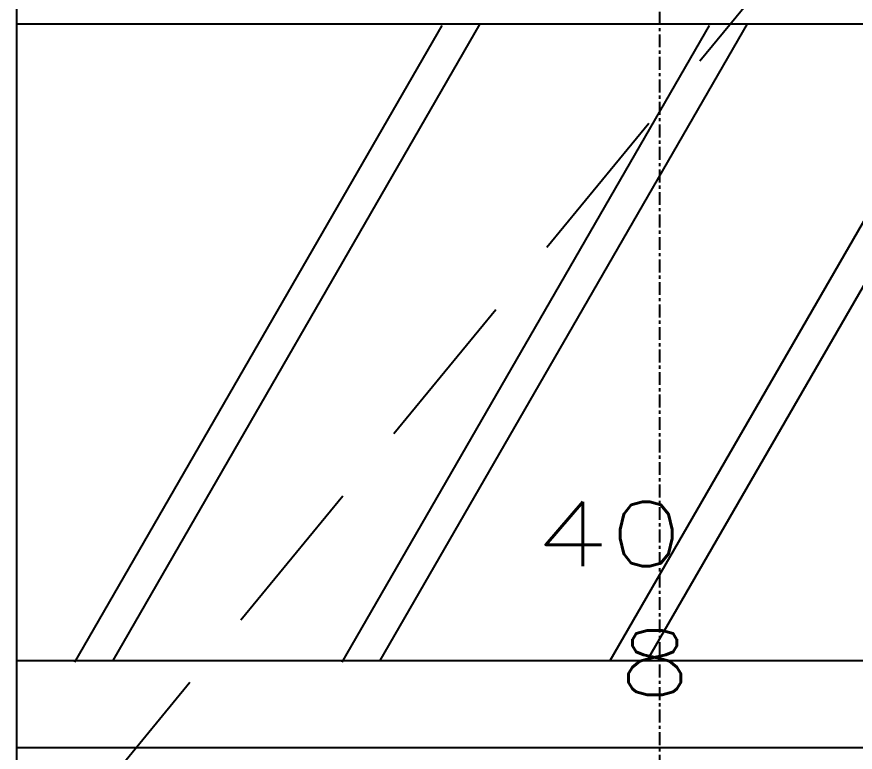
# Model space of a CAD drawing. Extents: x -79364 to 3230, y 28528 to 72157.
# Drawn here: x -73771 to -72466, y 51565 to 52708 of the extents above; entities that cross this region are included whole.
import ezdxf

# ---------------------------------------------------------------- set-up
doc = ezdxf.new("R2010")
doc.units = 0
doc.header["$LTSCALE"] = 500
doc.linetypes.add('CENTER', pattern=[7, 4, -1, 1, -1])
doc.linetypes.add('DASHED', pattern=[0.75, 0.5, -0.25])
for name, color, linetype in [('S0CE1', 1, 'CENTER'), ('S0CO1', 1, 'CONTINUOUS'), ('S0CO3', 3, 'CONTINUOUS'), ('S0CO5', 4, 'CONTINUOUS'), ('S0DA1', 1, 'DASHED')]:
    doc.layers.add(name, color=color, linetype=linetype)
doc.styles.add('ROMANS', font='romans.shx', dxfattribs={"height": 200})

msp = doc.modelspace()

# ---------------------------------------------------------------- linework, layer by layer
at = {"layer": 'S0CE1', "color": 0, "linetype": 'CENTER', "ltscale": 0.01}
msp.add_line((-72770.823, 56950.838), (-72770.823, 47425.116), dxfattribs=at)
at = {"layer": 'S0CO1', "color": 0}
for p, q in [((-73770.823, 52697.23), (-61465.899, 52697.23)), ((-73680.248, 51704.73), (-73108.672, 52694.73)), ((-73621.07, 51707.23), (-73049.493, 52697.23)), ((-73264.556, 51704.73), (-72692.98, 52694.73)), ((-73205.378, 51707.23), (-72633.801, 52697.23)), ((-72847.421, 51707.23), (-72277.287, 52694.73)), ((-72789.686, 51707.23), (-72218.109, 52697.23)), ((-73770.823, 51707.23), (-61478.694, 51707.23)), ((-73770.823, 51572.23), (-61476.854, 51572.23))]:
    msp.add_line(p, q, dxfattribs=at)
at = {"layer": 'S0CO5', "color": 0}
msp.add_line((-73770.823, 51332.23), (-73770.823, 53832.23), dxfattribs=at)
at = {"layer": 'S0DA1', "color": 0, "linetype": 'DASHED'}
msp.add_line((-72549.084, 52832.23), (-73770.823, 51345.458), dxfattribs=at)

# ---------------------------------------------------------------- texts
at = {"layer": 'S0CO3', "color": 0, "style": 'ROMANS', "width": 1.35}
for s, p in [('40', (-72965.026, 51853.938)), ('8', (-72835.976, 51653.938))]:
    msp.add_text(s, height=100, dxfattribs=at).set_placement(p)

doc.saveas('drawing.dxf')
